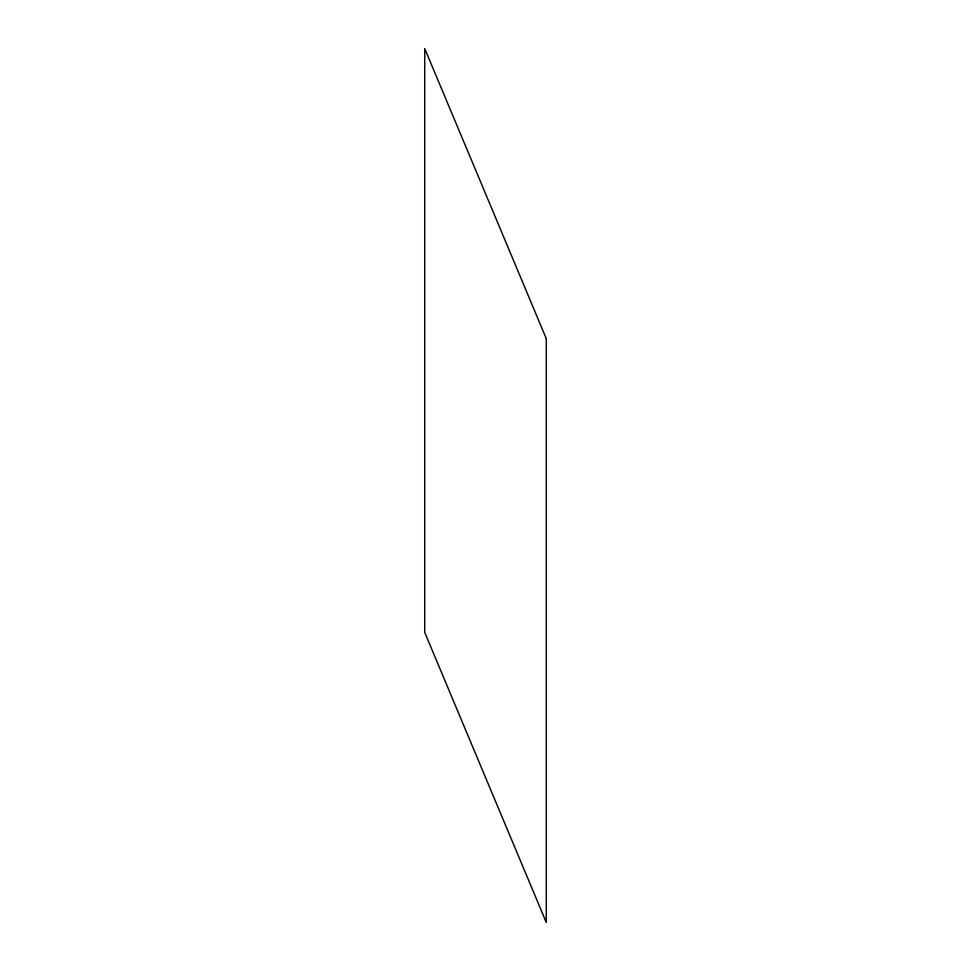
<?xml version="1.0" encoding="UTF-8"?>
<svg xmlns="http://www.w3.org/2000/svg" width="971" height="971" viewBox="0 0 971 971"><rect width="100%" height="100%" fill="white"/><g stroke="black" fill="none" stroke-linecap="round" stroke-linejoin="round"><path stroke-width="1.46" d="M546.285 338.636L424.715 48.55L424.715 632.364L546.285 922.45L546.285 338.636"/></g></svg>
